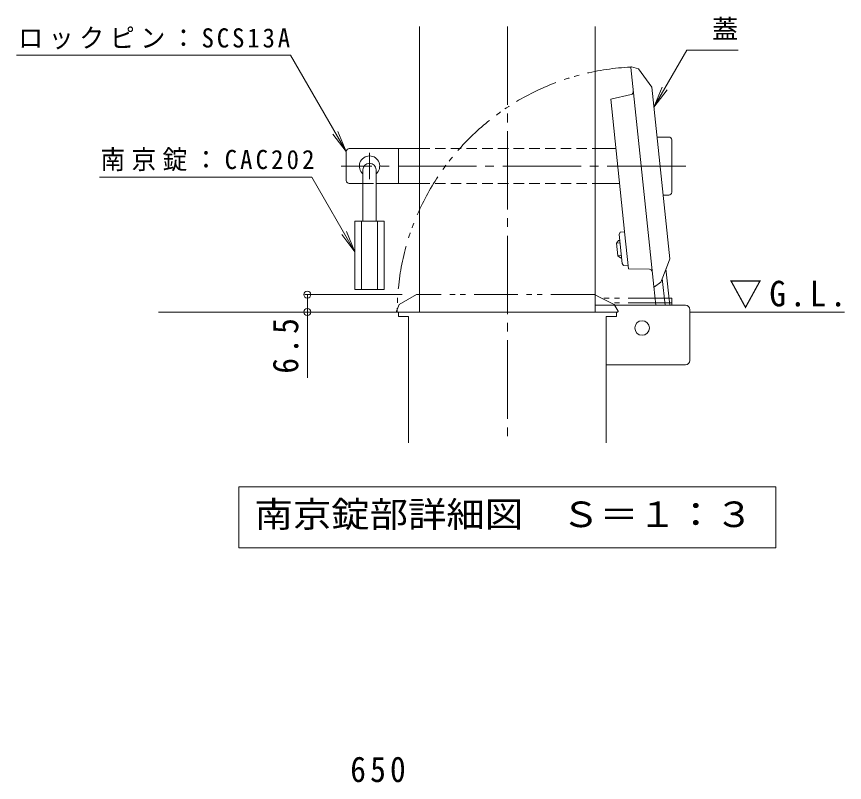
# Model space of a CAD drawing. Units: millimetres on the paper, enlarged 10 times, with parts at other scales. Extents: x -1706 to 1825, y -1371 to 1318.
# Drawn here: x 369 to 1319, y 328 to 1207 of the extents above; entities that cross this region are included whole.
import ezdxf
from ezdxf.enums import TextEntityAlignment as Align

# ---------------------------------------------------------------- set-up
doc = ezdxf.new("R2010")
doc.units = ezdxf.units.MM
doc.header["$LTSCALE"] = 10
doc.header["$PDMODE"] = 32
doc.header["$PDSIZE"] = 8
for name, pattern in [('CHAIN1', [8, 5, -1, 1, -1]), ('CHAIN2', [12, 9, -1, 1, -1]), ('DASHED1', [1.8, 1.2, -0.6]), ('DOUBLE_CHAIN1', [8.8, 5, -1, 0.6, -0.6, 0.6, -1])]:
    doc.linetypes.add(name, pattern=pattern)
for name, color, linetype, lineweight in [('C-4', 7, 'Continuous', 9), ('D-0', 7, 'CHAIN2', 9), ('D-2', 3, 'Continuous', 9), ('D-3', 4, 'Continuous', 9), ('D-4', 7, 'Continuous', 9), ('D-5', 7, 'Continuous', 9), ('D-6', 6, 'Continuous', 9), ('D-B', 7, 'Continuous', 9)]:
    doc.layers.add(name, color=color, linetype=linetype, lineweight=lineweight)
doc.styles.add('ＭＳ ゴシック', font='')
doc.styles.get('ＭＳ ゴシック').set_extended_font_data('MS Gothic')

msp = doc.modelspace()

# ---------------------------------------------------------------- linework, layer by layer
at = {"layer": 'D-0'}
for p, q in [((932.38, 1195.83), (932.38, 718)), ((1136.99, 1035.69), (741.64, 1035.69))]:
    msp.add_line(p, q, dxfattribs=at)
at = {"layer": 'D-2'}
for p, q in [((831.55, 868.24), (831.55, 1195.83)), ((1033.22, 868.24), (1033.22, 1195.83))]:
    msp.add_line(p, q, dxfattribs=at)
at = {"layer": 'D-3'}
for p, q in [((1074.73, 1149.59), (1082.69, 1147.43)), ((1100.31, 897.55), (1073.9, 1148.88)), ((1082.69, 1147.43), (1098.06, 1126.27)), ((1118.76, 929.26), (1098.06, 1126.27)), ((1066.91, 960.26), (1071.37, 917.82)), ((1118.76, 929.26), (1114.82, 918.98)), ((1095.29, 917.35), (1071.37, 917.82)), ((1114.82, 918.98), (1108.44, 902.39)), ((1108.44, 902.39), (1101.28, 897.03)), ((807.38, 868.24), (807.38, 863.24)), ((807.38, 868.24), (807.38, 863.24)), ((1057.38, 868.24), (808.14, 868.24)), ((1057.38, 868.24), (1057.38, 863.24)), ((819.05, 863.24), (807.38, 863.24)), ((819.05, 863.24), (819.05, 718)), ((1057.38, 863.24), (1045.72, 863.24)), ((1045.72, 863.24), (1045.72, 718))]:
    msp.add_line(p, q, dxfattribs=at)
at = {"layer": 'D-3', "color": 2}
for p, q in [((1060.54, 957.07), (1061.71, 959.71)), ((1061.71, 959.71), (1066.91, 960.26)), ((1059.91, 950.3), (1057.54, 947.37)), ((1059.91, 950.3), (1061.23, 950.44)), ((1060.54, 957.07), (1064.02, 923.92)), ((1057.54, 947.37), (1061.51, 947.79)), ((1059.07, 932.79), (1057.54, 947.37)), ((1059.07, 932.79), (1063.05, 933.2)), ((1062, 930.41), (1059.07, 932.79)), ((1062, 930.41), (1063.33, 930.55)), ((1064.02, 923.92), (1065.72, 921.59)), ((1065.72, 921.59), (1070.91, 922.13)), ((1118.67, 875.91), (1114.29, 917.61))]:
    msp.add_line(p, q, dxfattribs=at)
at = {"layer": 'D-3', "color": 7}
for p, q in [((1113.31, 875.91), (1110.08, 906.66)), ((1102.59, 875.91), (1100.31, 897.55))]:
    msp.add_line(p, q, dxfattribs=at)
at = {"layer": 'D-3', "linetype": 'DOUBLE_CHAIN1'}
for p, q in [((1032.4, 888.24), (828.15, 888.24)), ((1032.4, 888.24), (1038.94, 884.91)), ((1058.74, 868.24), (806.03, 868.24))]:
    msp.add_line(p, q, dxfattribs=at)
at = {"layer": 'D-3', "color": 2, "linetype": 'DOUBLE_CHAIN1'}
for q in [(1040.25, 884.24), (1121.08, 875.91)]:
    msp.add_line((1121.08, 884.24), q, dxfattribs=at)
at = {"layer": 'D-3', "color": 3}
for p, q in [((1136.55, 875.91), (1033.22, 875.91)), ((1141.55, 812.57), (1141.55, 870.91)), ((1136.55, 807.57), (1045.72, 807.57))]:
    msp.add_line(p, q, dxfattribs=at)
at = {"layer": 'D-3', "color": 7, "linetype": 'DOUBLE_CHAIN1'}
msp.add_line((1121.08, 878.91), (1050.71, 878.91), dxfattribs=at)
at = {"layer": 'D-3'}
msp.add_lwpolyline([(1074.22, 1117.85), (1050.91, 1112.42), (1066.89, 960.44), (1066.91, 960.26)], dxfattribs=at)
at = {"layer": 'D-3', "linetype": 'DOUBLE_CHAIN1'}
for points in [[(805.4, 869.15), (808.39, 876.83), (828.15, 888.24)], [(1038.94, 884.91), (1054.78, 876.83), (1059.36, 869.15)]]:
    msp.add_lwpolyline(points, dxfattribs=at)
at = {"layer": 'D-3'}
msp.add_circle((1086.88, 849.91), 8.33, dxfattribs=at)
at = {"layer": 'D-3', "linetype": 'DOUBLE_CHAIN1'}
for centre, radius, start, end in [((1087.37, 868.24), 281.35, 92.76026, 180), ((806.03, 868.91), 0.667, 158.79398, 270)]:
    msp.add_arc(centre, radius, start, end, dxfattribs=at)
at = {"layer": 'D-3'}
for centre, radius, start, end in [((1074.56, 1148.95), 0.667, 74.79398, 186), ((1073.46, 1121.1), 3.33, 283.12502, 6), ((1095.23, 914.02), 3.33, 6, 88.87498), ((1100.97, 897.62), 0.667, 186, 297.20602), ((1058.74, 868.91), 0.667, 270, 21.20602)]:
    msp.add_arc(centre, radius, start, end, dxfattribs=at)
at = {"layer": 'D-3', "color": 3}
for centre, start, end in [((1136.55, 870.91), 0, 90), ((1136.55, 812.57), 270, 0)]:
    msp.add_arc(centre, 5, start, end, dxfattribs=at)
at = {"layer": 'D-4'}
for p, q in [((699.98, 888.24), (811.55, 888.24)), ((702.98, 888.24), (702.98, 868.24)), ((691.26, 868.24), (768.19, 868.24)), ((702.98, 868.24), (702.98, 792.79))]:
    msp.add_line(p, q, dxfattribs=at)
for p in [(702.98, 888.24), (702.98, 868.24)]:
    msp.add_point(p, dxfattribs=at)
at = {"layer": 'D-5'}
for p, q in [((1100.48, 1103.26), (1138.31, 1168.79)), ((1138.31, 1168.79), (1197.11, 1168.79)), ((683.84, 1162.82), (369.46, 1162.82)), ((747.61, 1052.36), (683.84, 1162.82)), ((1100.48, 1103.26), (1110.04, 1126.36)), ((1100.48, 1103.26), (1115.69, 1123.1)), ((747.61, 1052.36), (738.04, 1075.46)), ((747.61, 1052.36), (732.39, 1072.19)), ((757.61, 937.33), (748.05, 960.43)), ((757.61, 937.33), (742.39, 957.16)), ((624.38, 667.65), (1240.38, 667.65)), ((624.38, 667.65), (624.38, 597.65)), ((1240.38, 667.65), (1240.38, 597.65)), ((624.38, 597.65), (1240.38, 597.65))]:
    msp.add_line(p, q, dxfattribs=at)
msp.add_lwpolyline([(757.61, 937.33), (708.12, 1022.95), (464.52, 1022.95)], dxfattribs=at)
at = {"layer": 'D-6'}
for p, q in [((808.14, 868.24), (532.37, 868.24)), ((1141.55, 868.24), (1318.98, 868.24))]:
    msp.add_line(p, q, dxfattribs=at)
at = {"layer": 'D-B'}
for p, q in [((1117.61, 1069.03), (1104.07, 1069.03)), ((1120.95, 1005.69), (1120.95, 1065.69)), ((750.95, 1055.69), (831.55, 1055.69)), ((807.61, 1055.69), (807.61, 1015.69)), ((1033.22, 1055.69), (1056.88, 1055.69)), ((747.61, 1052.36), (747.61, 1019.03)), ((750.95, 1015.69), (766.78, 1015.69)), ((781.78, 1015.69), (831.55, 1015.69)), ((1033.22, 1015.69), (1061.08, 1015.69)), ((1111.08, 1002.36), (1117.61, 1002.36))]:
    msp.add_line(p, q, dxfattribs=at)
at = {"layer": 'D-B', "linetype": 'DASHED1'}
for p, q in [((831.55, 1055.69), (1033.22, 1055.69)), ((766.78, 1015.69), (781.78, 1015.69)), ((831.55, 1015.69), (1033.22, 1015.69))]:
    msp.add_line(p, q, dxfattribs=at)
at = {"layer": 'D-B', "linetype": 'CHAIN1'}
msp.add_line((774.28, 1050.75), (774.28, 1020.54), dxfattribs=at)
at = {"layer": 'D-B', "color": 2}
for p, q in [((766.78, 1031.53), (766.78, 972.36)), ((781.78, 1031.53), (781.78, 972.36)), ((790.94, 972.36), (757.61, 972.36)), ((757.61, 972.36), (757.61, 894.03)), ((765.11, 972.36), (765.11, 894.03)), ((783.44, 972.36), (783.44, 894.03))]:
    msp.add_line(p, q, dxfattribs=at)
msp.add_lwpolyline([(790.94, 972.36), (790.94, 894.03), (757.61, 894.03)], dxfattribs=at)
at = {"layer": 'D-B'}
for centre, radius, start, end in [((1117.61, 1065.69), 3.33, 0, 90), ((750.95, 1052.36), 3.33, 90, 180), ((774.28, 1035.69), 11.67, 310.00777, 229.99527), ((750.95, 1019.03), 3.33, 180, 270), ((1117.61, 1005.69), 3.33, 270, 0)]:
    msp.add_arc(centre, radius, start, end, dxfattribs=at)
at = {"layer": 'D-B', "color": 2}
msp.add_arc((774.28, 1031.53), 7.5, 0, 180, dxfattribs=at)

# ---------------------------------------------------------------- texts
at = {"layer": 'C-4', "color": 2, "insert": (752.22, 328.46), "char_height": 29.33, "attachment_point": 7, "style": 'ＭＳ ゴシック'}
msp.add_mtext('\\T1.27;\\W0.9;650', dxfattribs=at)
at = {"layer": 'D-4', "color": 2, "insert": (692.98, 797.53), "char_height": 29.33, "attachment_point": 7, "rotation": 90, "style": 'ＭＳ ゴシック'}
msp.add_mtext('\\T1.27;\\W0.9;6.5', dxfattribs=at)
at = {"layer": 'D-5', "style": 'ＭＳ ゴシック'}
msp.add_text('蓋', height=21.99, dxfattribs=at).set_placement((1167.11, 1175.45), align=Align.BOTTOM_LEFT)
at = {"layer": 'D-5', "color": 2, "style": 'ＭＳ ゴシック', "width": 1.1}
msp.add_text('南京錠部詳細図\u3000Ｓ＝１：３', height=29.33, dxfattribs=at).set_placement((642.38, 612.65), align=Align.BOTTOM_LEFT)
at = {"layer": 'D-5', "char_height": 21.99, "attachment_point": 7, "style": 'ＭＳ ゴシック'}
for s, insert in [('\\T1.23;\\W0.95;ロックピン：SCS13A', (371.34, 1169.49)), ('\\T1.25;\\W0.95;南京錠：CAC202', (465.62, 1029.62))]:
    msp.add_mtext(s, dxfattribs=dict(at, insert=insert))
at = {"layer": 'D-5', "color": 2, "insert": (1186.51, 872.08), "char_height": 29.33, "attachment_point": 7, "style": 'ＭＳ ゴシック'}
msp.add_mtext('\\T1.22;\\W0.95;▽G.L.', dxfattribs=at)

doc.saveas('drawing.dxf')
